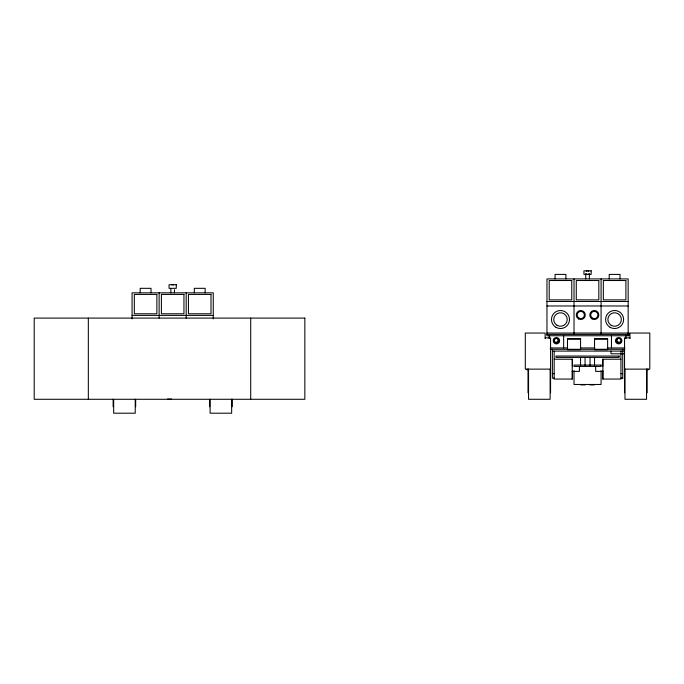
<?xml version="1.0" encoding="UTF-8"?>
<svg xmlns="http://www.w3.org/2000/svg" width="684" height="684" viewBox="0 0 684 684"><rect width="100%" height="100%" fill="white"/><g stroke="black" fill="none" stroke-linecap="round" stroke-linejoin="round"><path stroke-width="1.03" d="M171.616 399.088L167.426 399.088M174.411 289.674L174.471 292.837M546.961 301.473L628.151 301.473M546.961 305.979L628.151 305.979M132.072 315.384L213.263 315.384M546.961 333.048L628.151 333.048M546.961 334.399L628.151 334.399M545.157 337.879L550.569 337.879L550.569 392.83M629.955 337.879L624.543 337.879L624.543 392.83M567.481 338.965L580.562 338.965M594.541 338.965L607.623 338.965M554.621 342.068L558.871 342.068M616.233 342.068L620.482 342.068M550.244 347.934L567.669 347.934M580.665 347.934L594.832 347.934M607.298 347.934L624.86 347.934M550.278 349.285L624.825 349.285M552.373 351.089L624.543 351.089M624.543 353.799L611.009 353.799L611.009 351.089M554.177 359.211L572.397 359.211L572.397 366.521M620.935 359.211L602.801 359.211L602.801 366.521M550.569 369.129L525.303 369.129L525.303 333.048L545.157 333.048L545.157 338.589M624.543 369.129L649.8 369.129L649.8 333.048L629.955 333.048L629.955 338.589M572.217 371.386L579.433 371.386L579.433 366.872M602.886 371.386L595.67 371.386L595.67 366.872M552.373 373.644L554.177 373.644M620.935 373.652L622.739 373.652M554.177 378.149L552.373 378.149L552.373 349.285M620.935 378.149L622.739 378.149M620.935 378.355L622.739 378.355L622.739 349.285M580.784 384.921L585.299 384.921M589.805 384.921L594.319 384.921M647.996 369.129L647.996 370.035M647.09 369.129L647.09 392.83M646.551 369.078L646.551 399.285L624.988 399.285L624.988 369.078M628.878 333.048L628.878 335.75L546.961 335.75L546.961 278.918L628.151 278.918L628.151 335.75M628.784 333.048L628.784 334.399M625.894 335.75L625.894 338.64M621.38 339.606L621.38 341.684M620.935 351.089L620.935 379.056L602.801 379.056L602.801 370.702M620.029 278.918L620.029 274.404L609.205 274.404L609.205 278.918M617.096 339.059L617.096 342.068M611.462 335.75L611.462 347.934M602.886 359.211L602.886 379.056M601.082 278.918L601.082 334.399M601.082 370.668L601.082 384.468L574.021 384.468L574.021 370.668M594.541 357.407L594.541 365.427M590.035 357.407L590.035 365.427M589.36 273.66L589.36 278.918M585.752 273.66L585.752 278.918M585.068 357.407L585.068 365.427M580.562 357.407L580.562 365.427M574.021 278.918L574.021 334.399M572.397 370.702L572.397 379.056L554.177 379.056L554.177 351.089M572.217 359.211L572.217 379.056M565.899 278.918L565.899 274.404L555.075 274.404L555.075 278.918M563.65 335.75L563.65 347.934M558.007 339.059L558.007 342.068M553.724 339.606L553.724 341.684M550.116 369.18L550.116 399.285L528.552 399.285L528.552 369.129M549.209 335.75L549.209 338.64M528.014 369.129L528.014 392.83M527.107 369.129L527.107 370.035M250.712 318.094L250.712 399.285M232.209 399.217L232.209 406.749M231.662 399.191L231.662 413.204L210.108 413.204L210.108 399.191M213.263 318.855L213.263 292.837L132.072 292.837L132.072 318.855M209.655 399.875L209.655 406.749M205.14 292.837L205.14 288.323L194.316 288.323L194.316 292.837M186.202 292.837L186.202 318.094M170.863 288.622L170.863 292.837M159.133 292.837L159.133 318.094M151.019 292.837L151.019 288.323L140.186 288.323L140.186 292.837M135.68 399.875L135.68 406.749M135.227 399.191L135.227 413.204L113.664 413.204L113.664 399.875M113.125 399.217L113.125 406.749M88.33 318.094L88.33 399.285M588.83 273.882A1.804 1.804 0 0 1 586.274 273.882M586.274 271.326A1.804 1.804 0 0 1 588.83 271.326M171.761 284.954A1.804 1.804 0 0 1 173.565 284.954M554.194 338.477L553.698 339.136A3.155 3.155 0 0 0 553.698 342.291L554.194 342.949A3.155 3.155 0 0 0 558.666 342.949L559.161 342.291A3.155 3.155 0 0 0 559.161 339.136L558.666 338.477A3.155 3.155 0 0 0 554.194 338.477M554.835 339.119L554.476 339.589A2.257 2.257 0 0 0 554.476 341.846L554.835 342.308A2.257 2.257 0 0 0 558.024 342.308L558.383 341.846A2.257 2.257 0 0 0 558.383 339.589L558.024 339.119A2.257 2.257 0 0 0 554.835 339.119M616.446 338.477L615.942 339.136A3.155 3.155 0 0 0 615.942 342.291L616.446 342.949A3.155 3.155 0 0 0 620.91 342.949L621.414 342.291A3.155 3.155 0 0 0 621.414 339.136L620.91 338.477A3.155 3.155 0 0 0 616.446 338.477M617.079 339.119L616.72 339.589A2.257 2.257 0 0 0 616.72 341.846L617.079 342.308A2.257 2.257 0 0 0 620.268 342.308L620.627 341.846A2.257 2.257 0 0 0 620.627 339.589L620.268 339.119A2.257 2.257 0 0 0 617.079 339.119M591.164 270.796L583.948 270.796L583.948 274.404L591.164 274.404L591.164 270.796M571.764 280.517L549.209 280.517L549.209 299.874L571.764 299.874L571.764 280.517M598.833 280.517L576.279 280.517L576.279 299.874L598.833 299.874L598.833 280.517M625.894 280.517L603.339 280.517L603.339 299.874L625.894 299.874L625.894 280.517M176.275 284.715L169.059 284.715L169.059 288.323L176.275 288.323L176.275 284.715M156.875 294.428L134.329 294.428L134.329 313.794L156.875 313.794L156.875 294.428M183.945 294.428L161.39 294.428L161.39 313.794L183.945 313.794L183.945 294.428M211.005 294.428L188.451 294.428L188.451 313.794L211.005 313.794L211.005 294.428M304.842 318.094L34.2 318.094L34.2 399.285L304.842 399.285L304.842 318.094M580.562 338.837L567.481 338.837L567.481 349.738L580.562 349.738L580.562 338.837M607.623 338.837L594.541 338.837L594.541 349.738L607.623 349.738L607.623 338.837M619.131 356.048L555.981 356.048L555.981 357.407L619.131 357.407L619.131 356.048M601.082 365.076L574.021 365.076L574.021 366.427L601.082 366.427L601.082 365.076M610.102 327.328A9.02 9.02 0 0 0 623.637 319.513A9.02 9.02 0 0 0 610.102 311.699A9.02 9.02 0 0 0 610.102 327.328M611.24 325.353A6.746 6.746 0 0 0 621.363 319.513A6.746 6.746 0 0 0 611.24 313.674A6.746 6.746 0 0 0 611.24 325.353M592.062 318.906A4.514 4.514 0 0 0 598.833 315.008A4.514 4.514 0 0 0 592.062 311.1A4.514 4.514 0 0 0 592.062 318.906M578.536 318.906A4.514 4.514 0 0 0 585.299 315.008A4.514 4.514 0 0 0 578.536 311.1A4.514 4.514 0 0 0 578.536 318.906M591.771 317.547A3.6 3.6 0 0 0 597.799 315.94A3.6 3.6 0 0 0 593.387 311.528A3.6 3.6 0 0 0 591.771 317.547M578.989 318.12A3.6 3.6 0 0 0 584.384 315.008A3.6 3.6 0 0 0 578.989 311.887A3.6 3.6 0 0 0 578.989 318.12M555.981 327.328A9.02 9.02 0 0 0 569.507 319.513A9.02 9.02 0 0 0 555.981 311.699A9.02 9.02 0 0 0 555.981 327.328M557.118 325.353A6.746 6.746 0 0 0 567.233 319.513A6.746 6.746 0 0 0 557.118 313.674A6.746 6.746 0 0 0 557.118 325.353"/></g></svg>
